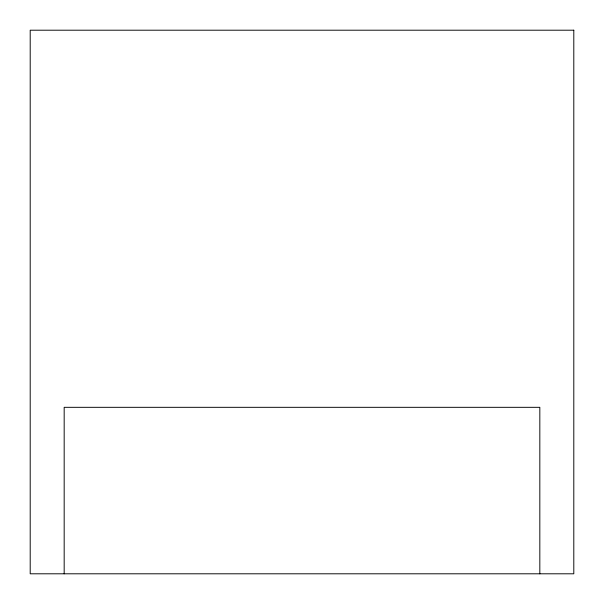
<?xml version="1.0" encoding="UTF-8"?>
<svg xmlns="http://www.w3.org/2000/svg" width="604" height="604" viewBox="0 0 604 604"><rect width="100%" height="100%" fill="white"/><g stroke="black" fill="none" stroke-linecap="round" stroke-linejoin="round"><path stroke-width="0.91" d="M539.825 573.8L539.825 407.322L64.175 407.322L64.175 573.8M573.8 30.2L30.2 30.2L30.2 573.8L573.8 573.8L573.8 30.2"/></g></svg>
